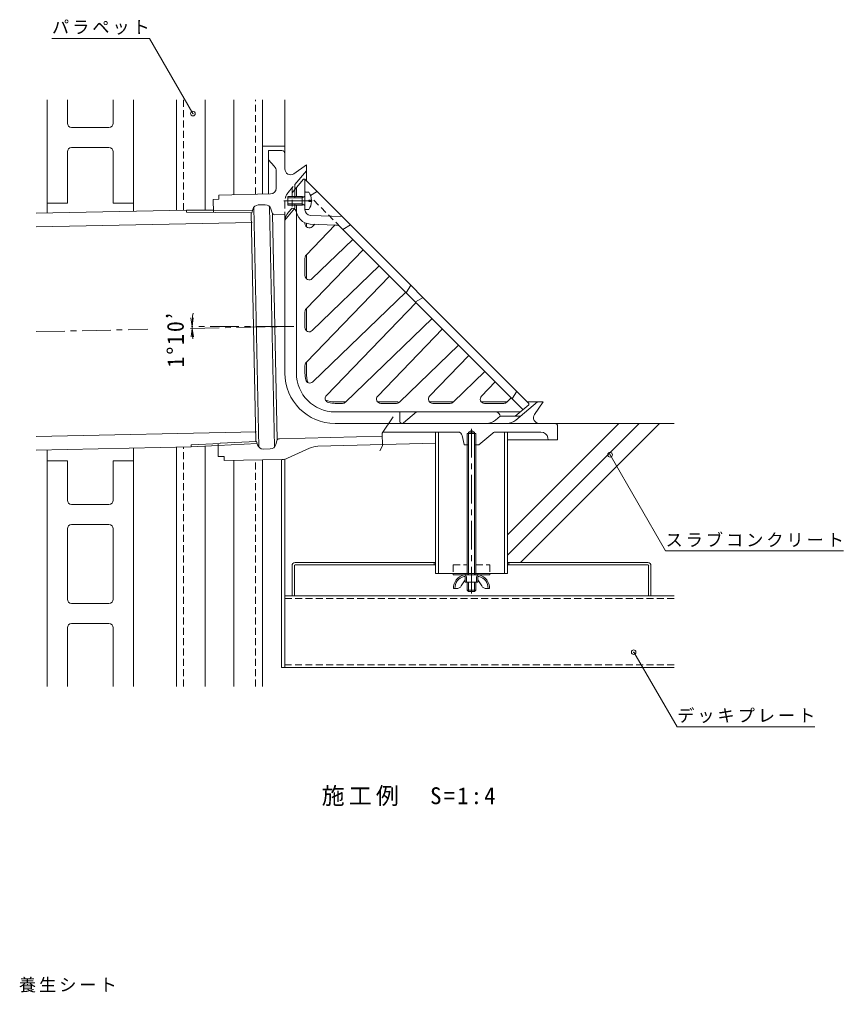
# Model space of a CAD drawing. Units: millimetres on the paper, enlarged 3 times, with parts at other scales. Extents: x -711 to 744, y -582 to 553.
# Drawn here: x 297 to 728, y 45 to 553 of the extents above; entities that cross this region are included whole.
import ezdxf

# ---------------------------------------------------------------- set-up
doc = ezdxf.new("R2010")
doc.units = ezdxf.units.MM
doc.header["$LTSCALE"] = 3
doc.header["$PDMODE"] = 32
doc.header["$PDSIZE"] = 2.4
doc.linetypes.add('CHAIN1', pattern=[8, 5, -1, 1, -1])
doc.linetypes.add('DASHED1', pattern=[1.8, 1.2, -0.6])
for name, color, linetype, lineweight in [('3-5', 7, 'Continuous', 9), ('4-0', 4, 'Continuous', 9), ('4-2', 6, 'Continuous', 9), ('4-3', 4, 'Continuous', 9), ('4-4', 6, 'Continuous', 9), ('4-5', 7, 'Continuous', 9), ('4-6', 6, 'Continuous', 9), ('4-9', 7, 'Continuous', 9), ('4-A', 2, 'Continuous', 9), ('4-B', 3, 'Continuous', 9), ('4-D', 7, 'Continuous', 9), ('4-F', 7, 'Continuous', 9)]:
    doc.layers.add(name, color=color, linetype=linetype, lineweight=lineweight)
doc.styles.add('ＭＳ ゴシック', font='')
doc.styles.get('ＭＳ ゴシック').set_extended_font_data('MS Gothic')

msp = doc.modelspace()

# ---------------------------------------------------------------- linework, layer by layer
at = {"layer": '4-0'}
for p, q in [((434.302, 485.018), (427.177, 485.018)), ((427.177, 462.339), (427.177, 485.018)), ((435.802, 475.403), (435.802, 483.518)), ((430.294, 476.799), (427.177, 480.143)), ((431.302, 465.362), (431.302, 474.242)), ((440.522, 472.946), (447.052, 477.518)), ((441.052, 467.367), (447.052, 474.518)), ((447.052, 469.268), (447.052, 477.518)), ((441.052, 460.365), (441.052, 467.367)), ((398.302, 459.5), (398.44, 452.705)), ((428.363, 462.363), (401.255, 461.811)), ((398.417, 453.812), (418.86, 453.59)), ((399.549, 452.691), (418.589, 452.484)), ((420.601, 333.092), (418.169, 452.489)), ((418.589, 452.484), (419.038, 454.319)), ((422.161, 330.164), (419.609, 455.478)), ((425.572, 456.68), (421.891, 456.605)), ((430.41, 330.282), (427.856, 455.696)), ((429.109, 452.589), (428.501, 454.563)), ((441.052, 455.018), (435.802, 448.761)), ((441.052, 455.018), (441.052, 457.17)), ((431.834, 334.021), (429.431, 452.023)), ((430.573, 451.53), (435.802, 451.637)), ((435.802, 451.637), (435.802, 368.768)), ((447.052, 445.173), (447.052, 447)), ((447.052, 418.069), (447.052, 430.52)), ((447.052, 390.965), (447.052, 402.33)), ((447.052, 368.768), (447.052, 374.385)), ((467.669, 353.768), (462.052, 353.768)), ((494.769, 353.768), (484.249, 353.768)), ((511.353, 353.768), (523.804, 353.768)), ((538.457, 353.768), (551.871, 353.768)), ((556.485, 344.272), (567.802, 353.768)), ((562.552, 353.768), (570.802, 353.768)), ((566.23, 347.238), (570.802, 353.768)), ((495.894, 348.518), (495.894, 343.617)), ((504.545, 348.518), (497.701, 342.775)), ((548.302, 346.268), (545.924, 344.272)), ((558.044, 346.268), (548.302, 346.268)), ((576.802, 342.518), (462.052, 342.518)), ((578.302, 341.018), (578.302, 333.893)), ((486.62, 335.94), (432.948, 334.561)), ((526.247, 338.018), (486.915, 338.018)), ((529.486, 331.561), (528.443, 336.256)), ((531.802, 338.018), (534.802, 338.018)), ((534.802, 338.018), (533.302, 338.884)), ((534.802, 337.267), (534.802, 338.018)), ((537.156, 331.355), (544.468, 337.491)), ((569.547, 338.018), (545.915, 338.018)), ((400.897, 332.073), (401.035, 325.278)), ((400.919, 330.965), (421.335, 332.02)), ((402.004, 332.132), (421.02, 333.114)), ((421.02, 333.114), (421.543, 331.299)), ((431.008, 331.44), (431.537, 333.444)), ((514.552, 332.156), (453.075, 330.576)), ((529.852, 331.268), (531.802, 331.268)), ((534.802, 331.268), (536.915, 331.268)), ((552.052, 333.893), (578.302, 333.893)), ((573.236, 334.938), (573.427, 333.893)), ((401.035, 325.278), (404.034, 325.339)), ((404.08, 323.089), (404.034, 325.339)), ((428.168, 329.206), (424.487, 329.131)), ((448.729, 329.581), (437.202, 324.369)), ((434.265, 323.704), (404.08, 323.089))]:
    msp.add_line(p, q, dxfattribs=at)
at = {"layer": '4-0', "linetype": 'DASHED1'}
for p, q in [((437.556, 463.201), (441.052, 467.367)), ((439.552, 464.761), (439.552, 455.018)), ((435.802, 458.381), (435.802, 451.637)), ((439.552, 455.018), (437.556, 452.64))]:
    msp.add_line(p, q, dxfattribs=at)
at = {"layer": '4-0', "linetype": 'CHAIN1'}
for p, q in [((450.075, 458.768), (435.209, 458.768)), ((305.899, 390.479), (364.271, 391.668)), ((386.558, 392.122), (440.518, 393.221)), ((435.802, 393.125), (387.041, 393.125)), ((533.302, 339.655), (533.302, 253.778))]:
    msp.add_line(p, q, dxfattribs=at)
at = {"layer": '4-0'}
for points in [[(398.302, 459.5), (401.301, 459.561), (401.255, 461.811)], [(531.802, 337.267), (531.802, 338.018), (533.302, 338.884)]]:
    msp.add_lwpolyline(points, dxfattribs=at)
for centre, radius, start, end in [((434.302, 483.518), 1.5, 0, 90), ((427.552, 474.242), 3.75, 0, 43.00027), ((438.802, 475.403), 3, 180, 305.00014), ((428.302, 465.362), 3, 271.16661, 0), ((421.952, 453.605), 3, 91.1666, 166.23476), ((425.633, 453.68), 3, 17.11214, 91.1666), ((430.542, 453.03), 1.5, 197.11172, 271.16704), ((462.052, 368.768), 26.25, 180, 270), ((462.052, 368.768), 15, 180, 199.25224), ((462.052, 368.768), 15, 250.74802, 270), ((494.769, 352.643), 1.125, 51.43167, 90), ((558.044, 348.518), 2.25, 270, 309.99988), ((568.687, 345.518), 3, 144.99966, 270), ((496.994, 343.617), 1.1, 180, 309.99966), ((541.103, 350.018), 7.5, 270, 310.00006), ((551.665, 350.018), 7.5, 270, 309.99991), ((576.802, 341.018), 1.5, 0, 90), ((526.247, 335.768), 2.25, 12.52844, 90), ((545.915, 335.768), 2.25, 90, 129.99988), ((569.547, 334.268), 3.75, 10.30489, 90), ((424.426, 332.131), 3, 196.09807, 271.16705), ((428.107, 332.206), 3, 271.16661, 345.22124), ((432.987, 333.061), 1.5, 91.47194, 165.22124), ((453.364, 319.33), 11.25, 91.47188, 114.33066), ((529.852, 331.643), 0.375, 192.5282, 270), ((536.915, 331.643), 0.375, 270, 309.9993), ((434.112, 331.203), 7.5, 271.16652, 294.33054)]:
    msp.add_arc(centre, radius, start, end, dxfattribs=at)
at = {"layer": '4-0', "linetype": 'DASHED1'}
for centre, radius, start in [((443.302, 458.381), 7.5, 139.99985), ((441.802, 464.761), 2.25, 139.99997), ((443.302, 447.819), 7.5, 140.00005)]:
    msp.add_arc(centre, radius, start, 180, dxfattribs=at)
at = {"layer": '4-2'}
for p, q in [((445.552, 470.018), (441.052, 464.655)), ((445.552, 470.018), (446.302, 470.018)), ((446.302, 470.018), (446.302, 454.154)), ((446.302, 470.018), (563.302, 353.017)), ((441.802, 461.018), (441.802, 465.548)), ((441.802, 368.768), (441.802, 456.518)), ((446.302, 446.85), (446.302, 447.28)), ((449.186, 451.157), (465.802, 450.518)), ((446.933, 430.397), (462.15, 446.155)), ((462.398, 446.145), (449.013, 446.66)), ((450.115, 445.232), (451.495, 446.564)), ((464.906, 445.05), (560.249, 349.706)), ((466.067, 443.888), (470.044, 446.275)), ((450.115, 418.127), (471.335, 438.62)), ((446.933, 402.33), (476.75, 433.206)), ((446.302, 419.746), (446.302, 428.834)), ((450.115, 391.023), (485.124, 424.831)), ((446.933, 374.263), (490.538, 419.417)), ((501.62, 414.699), (499.233, 410.722)), ((498.912, 411.043), (450.434, 364.228)), ((507.984, 408.336), (504.006, 405.949)), ((504.327, 405.628), (457.512, 357.15)), ((446.302, 392.642), (446.302, 400.767)), ((467.547, 353.649), (512.701, 397.254)), ((484.307, 356.831), (518.115, 391.84)), ((495.614, 353.649), (526.49, 383.465)), ((511.412, 356.831), (531.904, 378.051)), ((446.302, 368.768), (446.302, 372.7)), ((523.681, 353.649), (540.278, 369.677)), ((538.516, 356.831), (545.693, 364.262)), ((551.748, 353.649), (554.067, 355.888)), ((556.938, 359.381), (554.551, 355.404)), ((465.984, 353.017), (462.052, 353.017)), ((494.051, 353.017), (485.926, 353.017)), ((522.118, 353.017), (513.03, 353.017)), ((550.185, 353.017), (540.134, 353.017)), ((563.302, 352.268), (556.151, 346.268)), ((563.302, 352.268), (563.302, 353.017)), ((558.833, 348.517), (462.052, 348.517)), ((548.064, 346.979), (548.302, 346.268))]:
    msp.add_line(p, q, dxfattribs=at)
at = {"layer": '4-2', "linetype": 'DASHED1'}
for p, q in [((441.052, 464.655), (439.552, 462.867)), ((446.688, 463.268), (446.302, 463.654)), ((449.205, 461.577), (452.666, 463.654)), ((464.906, 445.05), (449.577, 460.379)), ((440.263, 454.78), (439.552, 455.017))]:
    msp.add_line(p, q, dxfattribs=at)
msp.add_arc((439.552, 452.646), 2.25, 59.60564, 71.56497, dxfattribs=at)
at = {"layer": '4-2'}
for centre, radius, start, end in [((439.552, 452.646), 2.25, 0, 59.60564), ((449.302, 454.154), 7.5, 180, 267.79723), ((449.302, 454.154), 3, 180, 267.79723), ((448.552, 446.85), 2.25, 180.00017, 313.99998), ((462.254, 442.398), 3.75, 44.9998, 87.79738), ((448.552, 428.834), 2.25, 136.00002, 179.9995), ((448.552, 419.746), 2.25, 180.00017, 313.99998), ((448.552, 400.767), 2.25, 136.00002, 179.99966), ((448.552, 392.642), 2.25, 179.99983, 313.99997), ((448.552, 372.7), 2.25, 136.00002, 179.9995), ((462.052, 368.768), 20.25, 180, 270), ((462.052, 368.768), 15.75, 180, 192.49577), ((448.871, 365.847), 2.25, 192.49617, 313.99998), ((459.131, 355.587), 2.25, 136.00002, 227.37724), ((485.926, 355.268), 2.25, 136.00003, 270.00017), ((513.03, 355.268), 2.25, 136.00002, 269.99983), ((540.134, 355.268), 2.25, 136.00002, 269.99983), ((459.131, 355.587), 2.25, 227.43398, 257.50409), ((462.052, 368.768), 15.75, 257.50401, 270), ((465.984, 355.268), 2.25, 270.0005, 313.99998), ((494.051, 355.268), 2.25, 270.00034, 313.99998), ((522.118, 355.268), 2.25, 270.0005, 313.99998), ((550.185, 355.268), 2.25, 270, 313.99974), ((545.93, 346.268), 2.25, 18.43503, 90)]:
    msp.add_arc(centre, radius, start, end, dxfattribs=at)
at = {"layer": '4-3', "linetype": 'DASHED1'}
for p, q in [((523.739, 268.643), (523.739, 264.143)), ((523.739, 268.643), (531.052, 268.643)), ((535.552, 268.643), (542.864, 268.643)), ((542.864, 268.643), (542.864, 264.143))]:
    msp.add_line(p, q, dxfattribs=at)
at = {"layer": '4-3'}
for p, q in [((523.739, 264.143), (523.739, 263.393)), ((523.739, 263.393), (542.864, 263.393)), ((529.927, 264.143), (529.927, 263.393)), ((536.677, 264.143), (536.677, 263.393)), ((542.864, 264.143), (542.864, 263.393))]:
    msp.add_line(p, q, dxfattribs=at)
at = {"layer": '4-4'}
for p, q in [((384.425, 453.967), (305.899, 452.367)), ((399.549, 452.693), (384.413, 452.858)), ((418.675, 447.538), (305.899, 445.241)), ((420.905, 338.06), (305.899, 335.718)), ((402.004, 332.13), (386.887, 331.35)), ((386.944, 330.242), (305.899, 328.592))]:
    msp.add_line(p, q, dxfattribs=at)
for points in [[(398.463, 453.814), (384.425, 453.967), (384.413, 452.858)], [(400.965, 330.966), (386.944, 330.242), (386.887, 331.35)]]:
    msp.add_lwpolyline(points, dxfattribs=at)
at = {"layer": '4-5'}
for p, q in [((365.128, 543.529), (314.128, 543.529)), ((387.761, 504.327), (365.128, 543.529)), ((605.687, 326.169), (634.654, 275.997)), ((634.654, 275.997), (727.654, 275.997)), ((618.175, 223.09), (640.728, 184.027)), ((640.728, 184.027), (712.728, 184.027))]:
    msp.add_line(p, q, dxfattribs=at)
for p in [(387.761, 504.327), (605.687, 326.169), (618.025, 223.043)]:
    msp.add_point(p, dxfattribs=at)
at = {"layer": '4-6'}
for p, q in [((514.552, 338.018), (514.552, 264.143)), ((516.052, 338.018), (516.052, 264.143)), ((550.552, 338.018), (550.552, 264.143)), ((552.052, 338.018), (552.052, 264.143)), ((514.552, 264.143), (552.052, 264.143))]:
    msp.add_line(p, q, dxfattribs=at)
at = {"layer": '4-9'}
for p, q in [((311.677, 452.485), (311.677, 511.529)), ((322.177, 499.343), (322.177, 511.529)), ((346.177, 499.343), (346.177, 511.529)), ((356.676, 453.402), (356.676, 511.529)), ((379.177, 453.86), (379.177, 511.529)), ((394.177, 454.165), (394.177, 511.529)), ((409.177, 461.967), (409.177, 511.529)), ((424.177, 462.204), (424.177, 511.529)), ((435.802, 483.518), (435.802, 511.529)), ((324.427, 497.093), (343.927, 497.093)), ((322.177, 457.595), (322.177, 484.343)), ((343.927, 486.593), (324.427, 486.593)), ((346.177, 457.595), (346.177, 484.343)), ((435.802, 487.268), (424.177, 487.268)), ((311.677, 457.595), (322.177, 457.595)), ((346.177, 457.595), (356.676, 457.595)), ((610.278, 342.518), (552.052, 284.291)), ((620.885, 342.518), (552.052, 273.684)), ((631.491, 342.518), (558.816, 269.843)), ((576.802, 342.518), (639.153, 342.518)), ((394.177, 205.126), (394.177, 330.616)), ((311.677, 205.126), (311.677, 328.709)), ((356.676, 205.126), (356.676, 329.626)), ((379.177, 205.126), (379.177, 330.084)), ((311.677, 323.014), (322.177, 323.014)), ((322.177, 302.512), (322.177, 323.014)), ((346.177, 302.512), (346.177, 323.014)), ((346.177, 323.014), (356.676, 323.014)), ((409.177, 205.126), (409.177, 323.194)), ((424.177, 323.499), (424.177, 205.126)), ((434.077, 323.701), (434.077, 215.017)), ((435.802, 323.686), (435.802, 215.017)), ((324.427, 300.262), (343.927, 300.262)), ((343.927, 289.762), (324.427, 289.762)), ((322.177, 250.762), (322.177, 287.512)), ((346.177, 250.762), (346.177, 287.512)), ((439.552, 252.518), (435.802, 252.518)), ((627.052, 252.518), (639.153, 252.518)), ((324.427, 248.512), (343.927, 248.512)), ((322.177, 205.126), (322.177, 235.762)), ((343.927, 238.012), (324.427, 238.012)), ((346.177, 205.126), (346.177, 235.762)), ((639.153, 215.017), (434.077, 215.017))]:
    msp.add_line(p, q, dxfattribs=at)
at = {"layer": '4-9', "linetype": 'DASHED1'}
for p, q in [((382.927, 453.936), (382.927, 511.529)), ((420.427, 462.191), (420.427, 511.529)), ((382.927, 205.126), (382.927, 330.16)), ((420.427, 205.126), (420.427, 323.423)), ((435.802, 251.018), (639.153, 251.018)), ((639.153, 216.518), (435.802, 216.518))]:
    msp.add_line(p, q, dxfattribs=at)
at = {"layer": '4-9'}
for centre, start, end in [((324.427, 499.343), 180, 270), ((343.927, 499.343), 270, 0), ((324.427, 484.343), 90, 180), ((343.927, 484.343), 0, 90), ((324.427, 302.512), 180, 270), ((343.927, 302.512), 270, 0), ((324.427, 287.512), 90, 180), ((343.927, 287.512), 0, 90), ((324.427, 250.762), 180, 270), ((343.927, 250.762), 270, 0), ((324.427, 235.762), 90, 180), ((343.927, 235.762), 0, 90)]:
    msp.add_arc(centre, 2.25, start, end, dxfattribs=at)
at = {"layer": '4-A'}
for p, q in [((448.252, 463.268), (446.302, 463.268)), ((437.302, 461.018), (437.302, 456.518)), ((444.802, 461.018), (437.302, 461.018)), ((444.802, 460.365), (437.302, 460.365)), ((444.802, 460.365), (446.206, 461.154)), ((444.802, 461.018), (445.374, 460.687)), ((444.802, 461.018), (444.802, 456.518)), ((448.252, 458.408), (448.252, 459.127)), ((449.743, 459.127), (448.252, 459.127)), ((449.743, 458.408), (448.252, 458.408)), ((444.802, 457.17), (437.302, 457.17)), ((444.802, 456.518), (437.302, 456.518)), ((444.802, 457.17), (446.206, 456.381)), ((444.802, 456.518), (445.374, 456.848)), ((448.252, 454.268), (446.302, 454.268)), ((531.052, 337.267), (535.552, 337.267)), ((531.052, 337.267), (531.052, 263.393)), ((531.802, 337.267), (531.802, 263.393)), ((534.802, 337.267), (534.802, 263.393)), ((535.552, 337.267), (535.552, 263.393)), ((527.974, 257.668), (529.927, 260.768)), ((529.777, 262.643), (529.413, 262.643)), ((529.927, 259.643), (529.927, 262.493)), ((529.927, 259.643), (536.677, 259.643)), ((530.676, 262.493), (530.676, 259.643)), ((531.052, 259.643), (531.052, 255.518)), ((531.802, 259.643), (531.802, 254.768)), ((534.802, 259.643), (534.802, 254.768)), ((535.552, 259.643), (535.552, 255.518)), ((535.927, 262.493), (535.927, 259.643)), ((536.677, 259.643), (536.677, 262.493)), ((538.629, 257.668), (536.677, 260.768)), ((536.827, 262.643), (537.191, 262.643)), ((525.435, 256.268), (523.927, 256.268)), ((531.052, 255.518), (535.552, 255.518)), ((541.168, 256.268), (542.677, 256.268))]:
    msp.add_line(p, q, dxfattribs=at)
msp.add_lwpolyline([(531.052, 255.518), (531.802, 254.768), (534.802, 254.768), (535.552, 255.518)], dxfattribs=at)
for centre, radius, start, end in [((442.252, 458.768), 7.5, 2.74562, 36.86987), ((446.114, 461.318), 0.188, 299.32918, 0), ((442.252, 458.768), 7.5, 323.13013, 357.25438), ((446.114, 456.218), 0.188, 0, 60.67082), ((530.854, 256.626), 6.936, 102.71823, 182.96507), ((530.854, 256.626), 6.186, 103.47058, 182.96507), ((529.777, 262.493), 0.9, 0, 90), ((529.777, 262.493), 0.15, 0, 90), ((536.827, 262.493), 0.9, 90, 180), ((536.827, 262.493), 0.15, 90, 180), ((535.749, 256.626), 6.186, 357.03493, 76.52942), ((535.749, 256.626), 6.936, 357.03493, 77.28177), ((525.435, 259.268), 3, 270, 327.78351), ((541.168, 259.268), 3, 212.21649, 270)]:
    msp.add_arc(centre, radius, start, end, dxfattribs=at)
at = {"layer": '4-B'}
for p, q in [((441.127, 269.843), (514.552, 269.843)), ((513.802, 269.843), (513.802, 268.643)), ((552.052, 269.843), (625.477, 269.843)), ((552.802, 269.843), (552.802, 268.643)), ((439.552, 268.268), (439.552, 252.518)), ((440.752, 268.268), (440.752, 252.518)), ((514.552, 268.643), (441.127, 268.643)), ((625.477, 268.643), (552.052, 268.643)), ((625.851, 268.268), (625.851, 252.518)), ((627.052, 268.268), (627.052, 252.518)), ((439.552, 252.518), (627.052, 252.518))]:
    msp.add_line(p, q, dxfattribs=at)
for centre, radius, start, end in [((441.127, 268.268), 1.575, 90, 180), ((625.477, 268.268), 1.575, 0, 90), ((441.127, 268.268), 0.375, 90, 180), ((625.477, 268.268), 0.375, 0, 90)]:
    msp.add_arc(centre, radius, start, end, dxfattribs=at)
at = {"layer": '4-D'}
for p in [(492.368, 345.949), (492.368, 345.948)]:
    msp.add_line(p, (486.563, 337.505), dxfattribs=at)
msp.add_lwpolyline([(486.563, 337.505), (486.807, 330.908), (485.341, 328.139)], dxfattribs=at)
msp.add_lwpolyline([(486.563, 337.505), (486.807, 330.908), (485.341, 328.139)], dxfattribs=at)
at = {"layer": '4-F'}
for p, q in [((387.342, 393.125), (386.755, 397.587)), ((387.342, 393.125), (387.93, 397.587)), ((387.352, 392.14), (386.856, 387.667)), ((387.352, 392.14), (388.031, 387.691))]:
    msp.add_line(p, q, dxfattribs=at)
msp.add_arc((435.755, 393.125), 48.413, 171.62926, 187.68095, dxfattribs=at)

# ---------------------------------------------------------------- texts
at = {"layer": '3-5', "insert": (296.87, 45.312), "char_height": 6.598, "attachment_point": 7, "style": 'ＭＳ ゴシック'}
msp.add_mtext('\\T1.17;養生シート', dxfattribs=at)
at = {"layer": '4-5', "char_height": 6.598, "attachment_point": 7, "style": 'ＭＳ ゴシック'}
for s, insert in [('\\T1.17;パラペット', (314.128, 545.529)), ('\\T1.17;スラブコンクリート', (634.654, 277.997)), ('\\T1.17;デッキプレート', (640.728, 186.027))]:
    msp.add_mtext(s, dxfattribs=dict(at, insert=insert))
at = {"layer": '4-5', "color": 2, "insert": (455.03, 142.699), "char_height": 8.798, "attachment_point": 7, "style": 'ＭＳ ゴシック'}
msp.add_mtext('\\T1.18;施工例\u3000S=1:4', dxfattribs=at)
at = {"layer": '4-F', "color": 2, "insert": (383.346, 371.73), "char_height": 8.798, "attachment_point": 7, "rotation": 90.583, "style": 'ＭＳ ゴシック'}
msp.add_mtext('\\T1.19;\\W0.95;1°10’', dxfattribs=at)

doc.saveas('drawing.dxf')
